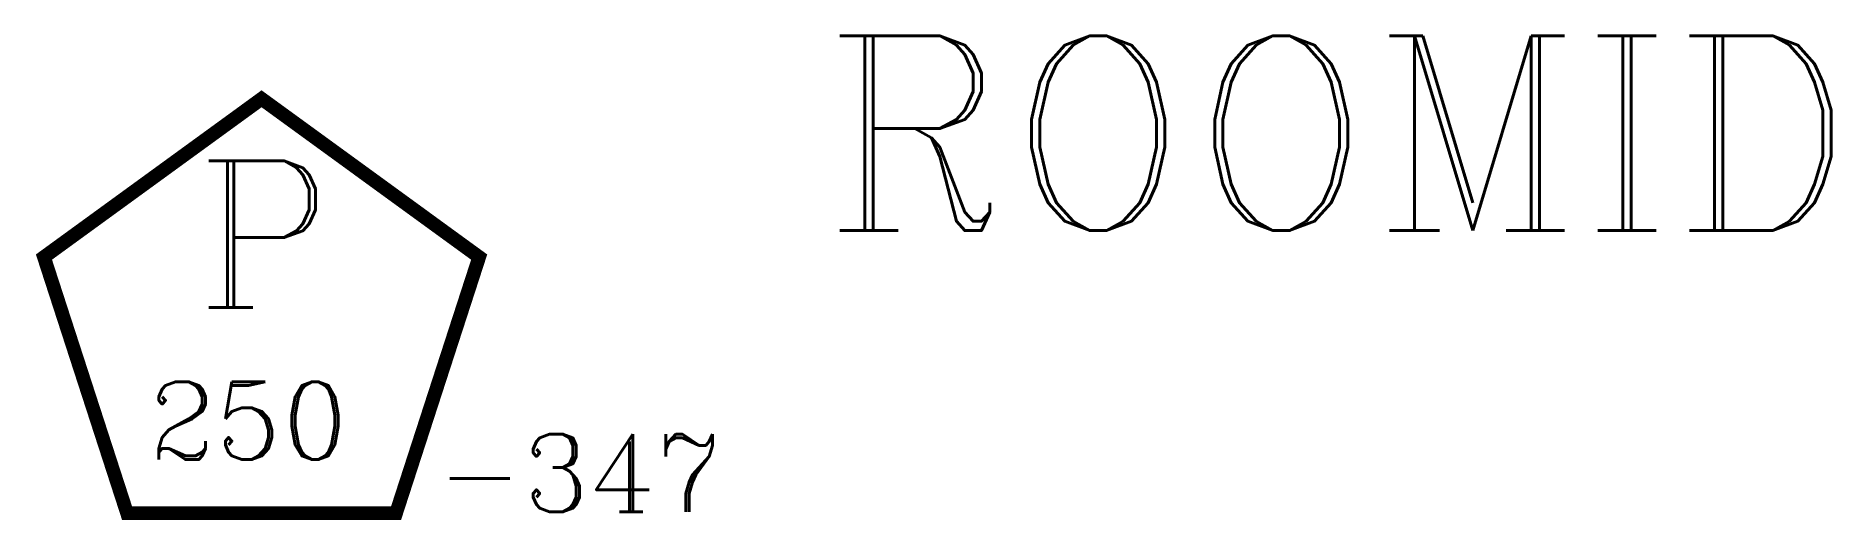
# Model space of a CAD drawing. Header units: inches. Extents: x -12.5 to 85.6, y -10.4 to 16.1.
import ezdxf

# ---------------------------------------------------------------- set-up
doc = ezdxf.new("R2010")
doc.units = ezdxf.units.IN
doc.header["$LTSCALE"] = 48
doc.header["$MEASUREMENT"] = 0
doc.styles.add('ROMANC', font='COMPLEX.SHX')
doc.styles.add('WSNotes', font='complex.shx', dxfattribs={"height": 18})

msp = doc.modelspace()

# ---------------------------------------------------------------- texts
at = {"style": 'WSNotes', "flags": 1}
msp.add_attdef('ROOMID', (30.497, 5.432), '', height=10.625, dxfattribs=at)

# ---------------------------------------------------------------- wipeouts: each hides what was drawn before it
msp.add_wipeout([(-12.098, -10), (26.727, -10), (26.727, 12.626), (-12.098, 12.626)])

# ---------------------------------------------------------------- next in the draw order: linework, layer by layer
at = {"const_width": 0.75}
msp.add_lwpolyline([(7.149, -10), (11.693, 3.984), (-0.202, 12.626), (-12.098, 3.984), (-7.554, -10)], close=True, dxfattribs=at)

# ---------------------------------------------------------------- next in the draw order: texts
at = {"insert": (0, 5.234), "char_height": 8, "width": 10.36759, "attachment_point": 5}
msp.add_mtext('{\\Fcomplex|c0;P}', dxfattribs=at)
at = {"char_height": 4.2378, "width": 28.25226, "attachment_point": 1, "style": 'ROMANC'}
for s, insert in [('250', (-6.36, -2.833)), ('-347', (9.371, -5.691))]:
    msp.add_mtext(s, dxfattribs=dict(at, insert=insert))

doc.saveas('drawing.dxf')
